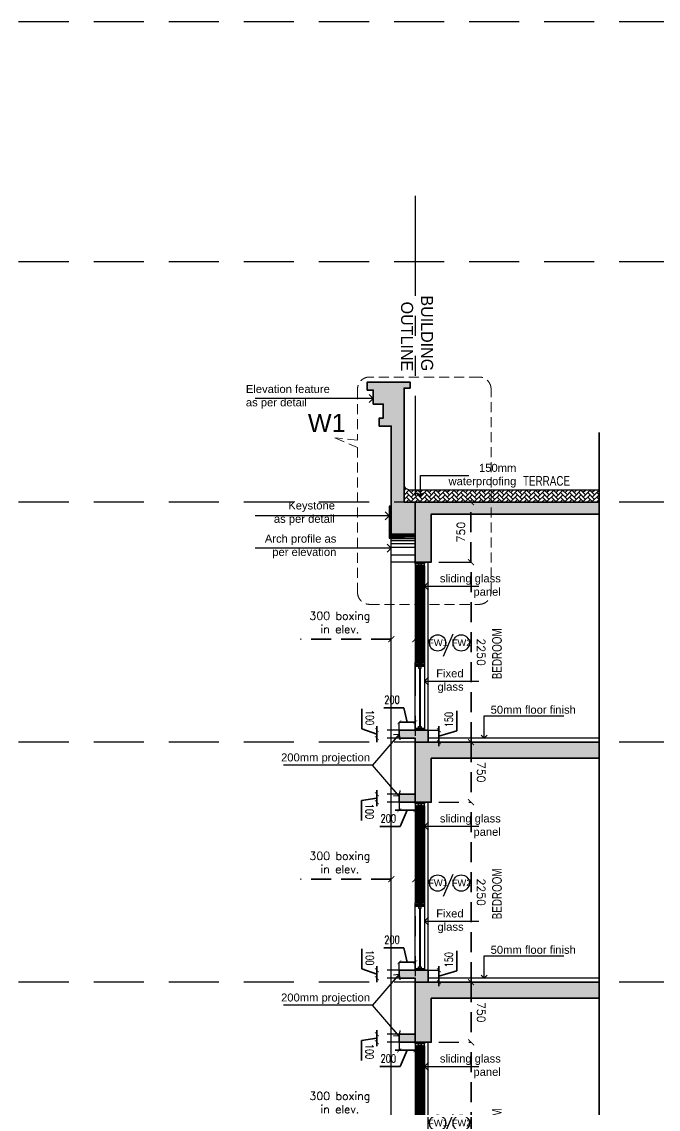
# Model space of a CAD drawing. Header units: millimetres. Extents: x 1066295 to 1300022, y -5734212 to -5454663.
# Drawn here: x 1165954 to 1173901, y -5468779 to -5455191 of the extents above; entities that cross this region are included whole.
import ezdxf
from ezdxf.enums import TextEntityAlignment as Align

# ---------------------------------------------------------------- set-up
doc = ezdxf.new("R2010")
doc.units = ezdxf.units.MM
doc.header["$LTSCALE"] = 1000
doc.header["$MEASUREMENT"] = 0
for name, pattern in [('AUDIT_D_120904163729-0', [0]), ('T9_PROFILE SECTIONS$0$AUDIT_D_120904163729-0', [0]), ('T9_PROFILE SECTIONS$0$HIDDEN', [0.375, 0.25, -0.125]), ('T9_PROFILE SECTIONS$0$HIDDEN2', [0.1875, 0.125, -0.0625]), ('T9_PROFILE SECTIONS$0$PHANTOM2', [1.25, 0.625, -0.125, 0.125, -0.125, 0.125, -0.125]), ('T9_PROFILE SECTIONS$0$T10(T7 IS SIMILAR BUT MIRROR) - DIMENSION & TEXTING$0$HIDDEN', [0.375, 0.25, -0.125]), ('T9_PROFILE SECTIONS$0$T8_PROFILE SECTIONS$0$HIDDEN', [0.375, 0.25, -0.125])]:
    doc.linetypes.add(name, pattern=pattern)
doc.layers.get('0').update_dxf_attribs({"linetype": 'AUDIT_D_120904163729-0'})
for name, color, linetype in [('T9_PROFILE SECTIONS$0$A-BUILDING LINE TURNS HERE', 252, 'T9_PROFILE SECTIONS$0$PHANTOM2'), ('T9_PROFILE SECTIONS$0$a-ele', 8, 'Continuous'), ('T9_PROFILE SECTIONS$0$A-SUNK SLAB', 251, 'T9_PROFILE SECTIONS$0$AUDIT_D_120904163729-0'), ('T9_PROFILE SECTIONS$0$a-window', 5, 'Continuous'), ('T9_PROFILE SECTIONS$0$ELEV 5', 8, 'Continuous'), ('T9_PROFILE SECTIONS$0$F.F.L', 36, 'Continuous'), ('T9_PROFILE SECTIONS$0$HATCH 150', 8, 'Continuous'), ('T9_PROFILE SECTIONS$0$Leader', 2, 'T9_PROFILE SECTIONS$0$AUDIT_D_120904163729-0'), ('T9_PROFILE SECTIONS$0$LEVEL', 7, 'Continuous'), ('T9_PROFILE SECTIONS$0$T10(T7 IS SIMILAR BUT MIRROR) - DIMENSION & TEXTING$0$A-DIMENSIONS', 2, 'T9_PROFILE SECTIONS$0$T10(T7 IS SIMILAR BUT MIRROR) - DIMENSION & TEXTING$0$HIDDEN'), ('T9_PROFILE SECTIONS$0$TEXT ROOM', 7, 'Continuous'), ('T9_PROFILE SECTIONS$0$TYPICAL UNITS$0$a-door-no', 104, 'Continuous')]:
    doc.layers.add(name, color=color, linetype=linetype)
for name, color, linetype, lineweight in [('T9_PROFILE SECTIONS$0$A-DIMENSION', 2, 'Continuous', 35), ('T9_PROFILE SECTIONS$0$A-SLAB', 3, 'Continuous', 35), ('T9_PROFILE SECTIONS$0$a-Text', 4, 'Continuous', 0), ('T9_PROFILE SECTIONS$0$ele', 1, 'Continuous', 30), ('T9_PROFILE SECTIONS$0$R0-18-10-2014-T1-1st Podium Floor Plan$0$Text', 7, 'Continuous', 0), ('T9_PROFILE SECTIONS$0$T8_PROFILE SECTIONS$0$A-DIMENSION', 2, 'Continuous', 35)]:
    doc.layers.add(name, color=color, linetype=linetype, lineweight=lineweight)
doc.styles.add('T9_PROFILE SECTIONS$0$ARIAL ARROW', font='arial.ttf')
doc.styles.add('T9_PROFILE SECTIONS$0$CLUSTER A- TOILET DETAIL$0$texts', font='simplex.shx', dxfattribs={"width": 0.75})
doc.styles.add('T9_PROFILE SECTIONS$0$Romans 1', font='romans.shx', dxfattribs={"height": 100})
doc.styles.add('T9_PROFILE SECTIONS$0$RSP_TXT 500', font='swisscl.ttf', dxfattribs={"height": 250})
doc.styles.add('T9_PROFILE SECTIONS$0$STANDARD', font='GOTHIC.TTF')
doc.styles.add('T9_PROFILE SECTIONS$0$T8_PROFILE SECTIONS$0$Romans 1', font='romans.shx', dxfattribs={"height": 100})
doc.styles.add('T9_PROFILE SECTIONS$0$TYPICAL UNITS$0$LODHA STANDERD', font='sanss___.ttf')
doc.dimstyles.new('T9_PROFILE SECTIONS$0$ALPINE S', dxfattribs={"dimscale": 0, "dimtxt": 100, "dimasz": 75, "dimexe": 0, "dimexo": 0, "dimgap": 75, "dimtad": 1, "dimdec": 0, "dimzin": 0, "dimdsep": 46, "dimtxsty": 'T9_PROFILE SECTIONS$0$Romans 1', "dimblk": 'T9_PROFILE SECTIONS$0$_ArchTick', "dimcen": 0.09, "dimclrd": 256, "dimclre": 256, "dimclrt": 7, "dimadec": 0, "dimazin": 0, "dimtfac": 1, "dimtdec": 0, "dimtofl": 0, "dimtmove": 1, "dimatfit": 0, "dimldrblk": 'T9_PROFILE SECTIONS$0$_Open90', "dimfxl": 1, "dimtolj": 1, "dimtzin": 0, "dimarcsym": 0})
doc.dimstyles.new('T9_PROFILE SECTIONS$0$T8_PROFILE SECTIONS$0$ALPINE S', dxfattribs={"dimscale": 0, "dimtxt": 100, "dimasz": 75, "dimexe": 0, "dimexo": 0, "dimgap": 75, "dimtad": 1, "dimdec": 0, "dimzin": 0, "dimdsep": 46, "dimtxsty": 'T9_PROFILE SECTIONS$0$T8_PROFILE SECTIONS$0$Romans 1', "dimblk": 'T9_PROFILE SECTIONS$0$T8_PROFILE SECTIONS$0$_ArchTick', "dimcen": 0.09, "dimclrd": 256, "dimclre": 256, "dimclrt": 7, "dimadec": 0, "dimazin": 0, "dimtfac": 1, "dimtdec": 0, "dimtofl": 0, "dimtmove": 1, "dimatfit": 0, "dimldrblk": 'T9_PROFILE SECTIONS$0$T8_PROFILE SECTIONS$0$_Open90', "dimfxl": 1, "dimtolj": 1, "dimtzin": 0, "dimarcsym": 0})

# ---------------------------------------------------------------- blocks, each defined once
blk = doc.blocks.new('T9_PROFILE SECTIONS$0$_ArchTick')
at = {"color": 0, "linetype": 'ByBlock', "const_width": 0.15}
blk.add_lwpolyline([(-0.5, -0.5), (0.5, 0.5)], dxfattribs=at)
blk = doc.blocks.new('*D842')
at = {"layer": 'T9_PROFILE SECTIONS$0$A-DIMENSION', "linetype": 'T9_PROFILE SECTIONS$0$HIDDEN', "lineweight": -2, "transparency": 16777216}
for p, q in [((1173108, -5458795), (1173308, -5458795)), ((1173108, -5459545), (1173308, -5459545))]:
    blk.add_line(p, q, dxfattribs=at)
at = {"layer": 'T9_PROFILE SECTIONS$0$A-DIMENSION', "linetype": 'T9_PROFILE SECTIONS$0$HIDDEN', "transparency": 16777216}
blk.add_line((1173308, -5459545), (1173308, -5458795), dxfattribs=at)
at = {"layer": 'T9_PROFILE SECTIONS$0$A-DIMENSION', "linetype": 'ByBlock', "transparency": 16777216, "xscale": 75, "yscale": 75, "zscale": 75}
for p, rotation in [((1173308, -5458795), 90), ((1173308, -5459545), 270)]:
    blk.add_blockref('T9_PROFILE SECTIONS$0$_ArchTick', p, dxfattribs=dict(at, rotation=rotation))
at = {"layer": 'T9_PROFILE SECTIONS$0$A-DIMENSION', "color": 7, "linetype": 'ByBlock', "transparency": 16777216, "insert": (1173183, -5459170), "char_height": 100, "attachment_point": 5, "rotation": 90, "style": 'T9_PROFILE SECTIONS$0$Romans 1'}
blk.add_mtext('\\A1;750', dxfattribs=at)
blk = doc.blocks.new('T9_PROFILE SECTIONS$0$_Open90')
at = {"color": 0, "linetype": 'ByBlock', "lineweight": -2}
for p, q in [((0, 0), (-1, 0)), ((-0.5, 0.5), (0, 0)), ((0, 0), (-0.5, -0.5))]:
    blk.add_line(p, q, dxfattribs=at)
blk = doc.blocks.new('*D238')
at = {"layer": 'T9_PROFILE SECTIONS$0$A-DIMENSION', "linetype": 'T9_PROFILE SECTIONS$0$HIDDEN', "lineweight": -2, "transparency": 16777216}
for p, q in [((1319622, -5693763), (1319622, -5694165)), ((1320372, -5693763), (1320372, -5694165))]:
    blk.add_line(p, q, dxfattribs=at)
at = {"layer": 'T9_PROFILE SECTIONS$0$A-DIMENSION', "linetype": 'T9_PROFILE SECTIONS$0$HIDDEN', "transparency": 16777216}
blk.add_line((1320372, -5694165), (1319622, -5694165), dxfattribs=at)
at = {"layer": 'T9_PROFILE SECTIONS$0$A-DIMENSION', "linetype": 'ByBlock', "transparency": 16777216, "xscale": 75, "yscale": 75, "zscale": 75, "rotation": 180}
blk.add_blockref('T9_PROFILE SECTIONS$0$_ArchTick', (1319622, -5694165), dxfattribs=at)
at = {"layer": 'T9_PROFILE SECTIONS$0$A-DIMENSION', "linetype": 'ByBlock', "transparency": 16777216, "xscale": 75, "yscale": 75, "zscale": 75}
blk.add_blockref('T9_PROFILE SECTIONS$0$_ArchTick', (1320372, -5694165), dxfattribs=at)
at = {"layer": 'T9_PROFILE SECTIONS$0$A-DIMENSION', "color": 7, "linetype": 'ByBlock', "transparency": 16777216, "insert": (1319997, -5694290), "char_height": 100, "attachment_point": 5, "rotation": 180, "style": 'T9_PROFILE SECTIONS$0$Romans 1'}
blk.add_mtext('\\A1;750', dxfattribs=at)
blk = doc.blocks.new('*D239')
at = {"layer": 'T9_PROFILE SECTIONS$0$A-DIMENSION', "linetype": 'T9_PROFILE SECTIONS$0$HIDDEN', "lineweight": -2, "transparency": 16777216}
for p, q in [((1320372, -5693763), (1320372, -5694165)), ((1322622, -5693763), (1322622, -5694165))]:
    blk.add_line(p, q, dxfattribs=at)
at = {"layer": 'T9_PROFILE SECTIONS$0$A-DIMENSION', "linetype": 'T9_PROFILE SECTIONS$0$HIDDEN', "transparency": 16777216}
blk.add_line((1320372, -5694165), (1322622, -5694165), dxfattribs=at)
at = {"layer": 'T9_PROFILE SECTIONS$0$A-DIMENSION', "linetype": 'ByBlock', "transparency": 16777216, "xscale": 75, "yscale": 75, "zscale": 75, "rotation": 180}
blk.add_blockref('T9_PROFILE SECTIONS$0$_ArchTick', (1320372, -5694165), dxfattribs=at)
at = {"layer": 'T9_PROFILE SECTIONS$0$A-DIMENSION', "linetype": 'ByBlock', "transparency": 16777216, "xscale": 75, "yscale": 75, "zscale": 75}
blk.add_blockref('T9_PROFILE SECTIONS$0$_ArchTick', (1322622, -5694165), dxfattribs=at)
at = {"layer": 'T9_PROFILE SECTIONS$0$A-DIMENSION', "color": 7, "linetype": 'ByBlock', "transparency": 16777216, "insert": (1321497, -5694290), "char_height": 100, "attachment_point": 5, "rotation": 180, "style": 'T9_PROFILE SECTIONS$0$Romans 1'}
blk.add_mtext('\\A1;2250', dxfattribs=at)
blk = doc.blocks.new('T9_PROFILE SECTIONS$0$window with railing-flat-2')
at = {"layer": 'T9_PROFILE SECTIONS$0$a-ele'}
blk.add_lwpolyline([(-11235, -340864), (-11235, -338764)], dxfattribs=at)
at = {"layer": 'T9_PROFILE SECTIONS$0$a-window', "color": 250}
for p, q in [((-11395, -338809), (-11395, -340019)), ((-11382, -338809), (-11382, -340019)), ((-11372, -338809), (-11372, -340019))]:
    blk.add_line(p, q, dxfattribs=at)
at = {"layer": 'T9_PROFILE SECTIONS$0$a-window', "color": 1}
for p, q in [((-11357, -338809), (-11357, -340019)), ((-11320, -338809), (-11320, -340019)), ((-11320, -338809), (-11320, -340019)), ((-11282, -338809), (-11282, -340019))]:
    blk.add_line(p, q, dxfattribs=at)
at = {"layer": 'T9_PROFILE SECTIONS$0$a-window', "color": 5}
for p, q in [((-11344, -338809), (-11344, -340019)), ((-11334, -338809), (-11334, -340019)), ((-11307, -338809), (-11307, -340019)), ((-11297, -338809), (-11297, -340019)), ((-11344, -340083), (-11344, -340819)), ((-11334, -340083), (-11334, -340819))]:
    blk.add_line(p, q, dxfattribs=at)
at = {"layer": 'T9_PROFILE SECTIONS$0$a-window', "color": 4}
for points in [[(-11395, -338784), (-11395, -338764), (-11282, -338764), (-11282, -338784)], [(-11372, -338809), (-11357, -338809), (-11357, -338784), (-11395, -338784), (-11395, -338809), (-11382, -338809), (-11382, -338803), (-11372, -338803)], [(-11334, -338809), (-11320, -338809), (-11320, -338784), (-11357, -338784), (-11357, -338809), (-11344, -338809), (-11344, -338803), (-11334, -338803)], [(-11297, -338809), (-11282, -338809), (-11282, -338784), (-11320, -338784), (-11320, -338809), (-11307, -338809), (-11307, -338803), (-11297, -338803)], [(-11372, -340019), (-11357, -340019), (-11357, -340044), (-11395, -340044), (-11395, -340019), (-11382, -340019), (-11382, -340025), (-11372, -340025)], [(-11395, -340064), (-11395, -340044), (-11282, -340044), (-11282, -340064)], [(-11334, -340019), (-11320, -340019), (-11320, -340044), (-11357, -340044), (-11357, -340019), (-11344, -340019), (-11344, -340025), (-11334, -340025)], [(-11334, -340089), (-11320, -340089), (-11320, -340064), (-11357, -340064), (-11357, -340089), (-11344, -340089), (-11344, -340083), (-11334, -340083)], [(-11297, -340019), (-11282, -340019), (-11282, -340044), (-11320, -340044), (-11320, -340019), (-11307, -340019), (-11307, -340025), (-11297, -340025)], [(-11395, -340864), (-11395, -340844), (-11282, -340844), (-11282, -340864)], [(-11334, -340819), (-11320, -340819), (-11320, -340844), (-11357, -340844), (-11357, -340819), (-11344, -340819), (-11344, -340825), (-11334, -340825)]]:
    blk.add_lwpolyline(points, close=True, dxfattribs=at)
at = {"layer": 'T9_PROFILE SECTIONS$0$a-window', "color": 250}
blk.add_lwpolyline([(-11395, -340064), (-11282, -340064), (-11282, -340844), (-11395, -340844)], close=True, dxfattribs=at)
blk = doc.blocks.new('T9_PROFILE SECTIONS$0$T8_PROFILE SECTIONS$0$_ArchTick')
at = {"color": 0, "linetype": 'ByBlock', "const_width": 0.15}
blk.add_lwpolyline([(-0.5, -0.5), (0.5, 0.5)], dxfattribs=at)
blk = doc.blocks.new('*D240')
at = {"layer": 'T9_PROFILE SECTIONS$0$T8_PROFILE SECTIONS$0$A-DIMENSION', "linetype": 'T9_PROFILE SECTIONS$0$T8_PROFILE SECTIONS$0$HIDDEN', "transparency": 16777216}
for p, q in [((1320803, -5693324), (1320803, -5693031)), ((1320622, -5693269), (1320622, -5693469)), ((1320622, -5693369), (1320803, -5693324))]:
    blk.add_line(p, q, dxfattribs=at)
at = {"layer": 'T9_PROFILE SECTIONS$0$T8_PROFILE SECTIONS$0$A-DIMENSION', "linetype": 'T9_PROFILE SECTIONS$0$T8_PROFILE SECTIONS$0$HIDDEN', "lineweight": -2, "transparency": 16777216}
for p, q in [((1320522, -5693269), (1320622, -5693269)), ((1320522, -5693469), (1320622, -5693469))]:
    blk.add_line(p, q, dxfattribs=at)
at = {"layer": 'T9_PROFILE SECTIONS$0$T8_PROFILE SECTIONS$0$A-DIMENSION', "linetype": 'ByBlock', "transparency": 16777216, "xscale": 50, "yscale": 50, "zscale": 50}
for p, rotation in [((1320622, -5693269), 89.99999999999994), ((1320622, -5693469), 269.9999999999999)]:
    blk.add_blockref('T9_PROFILE SECTIONS$0$T8_PROFILE SECTIONS$0$_ArchTick', p, dxfattribs=dict(at, rotation=rotation))
at = {"layer": 'T9_PROFILE SECTIONS$0$T8_PROFILE SECTIONS$0$A-DIMENSION', "color": 7, "linetype": 'ByBlock', "transparency": 16777216, "insert": (1320903, -5693178), "char_height": 100, "attachment_point": 5, "rotation": 270, "style": 'T9_PROFILE SECTIONS$0$CLUSTER A- TOILET DETAIL$0$texts'}
blk.add_mtext('\\A1;200', dxfattribs=at)
blk = doc.blocks.new('T9_PROFILE SECTIONS$0$T8_PROFILE SECTIONS$0$_Open90')
at = {"color": 0, "linetype": 'ByBlock', "lineweight": -2}
for p, q in [((0, 0), (-1, 0)), ((-0.5, 0.5), (0, 0)), ((0, 0), (-0.5, -0.5))]:
    blk.add_line(p, q, dxfattribs=at)
blk = doc.blocks.new('*D241')
at = {"layer": 'T9_PROFILE SECTIONS$0$T8_PROFILE SECTIONS$0$A-DIMENSION', "linetype": 'T9_PROFILE SECTIONS$0$T8_PROFILE SECTIONS$0$HIDDEN', "transparency": 16777216}
for p, q in [((1320472, -5692990), (1320540, -5692800)), ((1320540, -5692800), (1320818, -5692800)), ((1320422, -5692990), (1320372, -5692990)), ((1320522, -5692990), (1320422, -5692990)), ((1320522, -5692990), (1320572, -5692990))]:
    blk.add_line(p, q, dxfattribs=at)
at = {"layer": 'T9_PROFILE SECTIONS$0$T8_PROFILE SECTIONS$0$A-DIMENSION', "linetype": 'T9_PROFILE SECTIONS$0$T8_PROFILE SECTIONS$0$HIDDEN', "lineweight": -2, "transparency": 16777216}
for p, q in [((1320422, -5693369), (1320422, -5692990)), ((1320522, -5693369), (1320522, -5692990))]:
    blk.add_line(p, q, dxfattribs=at)
at = {"layer": 'T9_PROFILE SECTIONS$0$T8_PROFILE SECTIONS$0$A-DIMENSION', "linetype": 'ByBlock', "transparency": 16777216, "xscale": 50, "yscale": 50, "zscale": 50}
blk.add_blockref('T9_PROFILE SECTIONS$0$T8_PROFILE SECTIONS$0$_ArchTick', (1320422, -5692990), dxfattribs=at)
at = {"layer": 'T9_PROFILE SECTIONS$0$T8_PROFILE SECTIONS$0$A-DIMENSION', "linetype": 'ByBlock', "transparency": 16777216, "xscale": 50, "yscale": 50, "zscale": 50, "rotation": 180}
blk.add_blockref('T9_PROFILE SECTIONS$0$T8_PROFILE SECTIONS$0$_ArchTick', (1320522, -5692990), dxfattribs=at)
at = {"layer": 'T9_PROFILE SECTIONS$0$T8_PROFILE SECTIONS$0$A-DIMENSION', "color": 7, "linetype": 'ByBlock', "transparency": 16777216, "insert": (1320679, -5692900), "char_height": 100, "attachment_point": 5, "rotation": 180, "style": 'T9_PROFILE SECTIONS$0$CLUSTER A- TOILET DETAIL$0$texts'}
blk.add_mtext('\\A1;100', dxfattribs=at)
blk = doc.blocks.new('*D242')
at = {"layer": 'T9_PROFILE SECTIONS$0$T8_PROFILE SECTIONS$0$A-DIMENSION', "linetype": 'T9_PROFILE SECTIONS$0$T8_PROFILE SECTIONS$0$HIDDEN', "transparency": 16777216}
for p, q in [((1319319, -5693278), (1319319, -5692985)), ((1319522, -5693369), (1319319, -5693278)), ((1319522, -5693269), (1319522, -5693219)), ((1319522, -5693269), (1319522, -5693469)), ((1319522, -5693469), (1319522, -5693519))]:
    blk.add_line(p, q, dxfattribs=at)
at = {"layer": 'T9_PROFILE SECTIONS$0$T8_PROFILE SECTIONS$0$A-DIMENSION', "linetype": 'T9_PROFILE SECTIONS$0$T8_PROFILE SECTIONS$0$HIDDEN', "lineweight": -2, "transparency": 16777216}
for p, q in [((1319622, -5693269), (1319522, -5693269)), ((1319622, -5693469), (1319522, -5693469))]:
    blk.add_line(p, q, dxfattribs=at)
at = {"layer": 'T9_PROFILE SECTIONS$0$T8_PROFILE SECTIONS$0$A-DIMENSION', "linetype": 'ByBlock', "transparency": 16777216, "xscale": 50, "yscale": 50, "zscale": 50}
for p, rotation in [((1319522, -5693269), 269.9999999999999), ((1319522, -5693469), 89.99999999999994)]:
    blk.add_blockref('T9_PROFILE SECTIONS$0$T8_PROFILE SECTIONS$0$_ArchTick', p, dxfattribs=dict(at, rotation=rotation))
at = {"layer": 'T9_PROFILE SECTIONS$0$T8_PROFILE SECTIONS$0$A-DIMENSION', "color": 7, "linetype": 'ByBlock', "transparency": 16777216, "insert": (1319419, -5693132), "char_height": 100, "attachment_point": 5, "rotation": 270, "style": 'T9_PROFILE SECTIONS$0$CLUSTER A- TOILET DETAIL$0$texts'}
blk.add_mtext('\\A1;200', dxfattribs=at)
blk = doc.blocks.new('*D243')
at = {"layer": 'T9_PROFILE SECTIONS$0$T8_PROFILE SECTIONS$0$A-DIMENSION', "linetype": 'T9_PROFILE SECTIONS$0$T8_PROFILE SECTIONS$0$HIDDEN', "transparency": 16777216}
for p, q in [((1319645, -5692799), (1319366, -5692799)), ((1319672, -5692990), (1319645, -5692799)), ((1319622, -5692990), (1319572, -5692990)), ((1319622, -5692990), (1319722, -5692990)), ((1319722, -5692990), (1319772, -5692990))]:
    blk.add_line(p, q, dxfattribs=at)
at = {"layer": 'T9_PROFILE SECTIONS$0$T8_PROFILE SECTIONS$0$A-DIMENSION', "linetype": 'T9_PROFILE SECTIONS$0$T8_PROFILE SECTIONS$0$HIDDEN', "lineweight": -2, "transparency": 16777216}
for p, q in [((1319622, -5693369), (1319622, -5692990)), ((1319722, -5693369), (1319722, -5692990))]:
    blk.add_line(p, q, dxfattribs=at)
at = {"layer": 'T9_PROFILE SECTIONS$0$T8_PROFILE SECTIONS$0$A-DIMENSION', "linetype": 'ByBlock', "transparency": 16777216, "xscale": 50, "yscale": 50, "zscale": 50}
for p, rotation in [((1319622, -5692990), 359.9999999999999), ((1319722, -5692990), 179.9999999999999)]:
    blk.add_blockref('T9_PROFILE SECTIONS$0$T8_PROFILE SECTIONS$0$_ArchTick', p, dxfattribs=dict(at, rotation=rotation))
at = {"layer": 'T9_PROFILE SECTIONS$0$T8_PROFILE SECTIONS$0$A-DIMENSION', "color": 7, "linetype": 'ByBlock', "transparency": 16777216, "insert": (1319506, -5692899), "char_height": 100, "attachment_point": 5, "rotation": 180, "style": 'T9_PROFILE SECTIONS$0$CLUSTER A- TOILET DETAIL$0$texts'}
blk.add_mtext('\\A1;100', dxfattribs=at)
blk = doc.blocks.new('*D244')
at = {"layer": 'T9_PROFILE SECTIONS$0$T8_PROFILE SECTIONS$0$A-DIMENSION', "linetype": 'T9_PROFILE SECTIONS$0$T8_PROFILE SECTIONS$0$HIDDEN', "lineweight": -2, "transparency": 16777216}
for p, q in [((1320372, -5693629), (1320372, -5693763)), ((1320522, -5693629), (1320522, -5693763))]:
    blk.add_line(p, q, dxfattribs=at)
at = {"layer": 'T9_PROFILE SECTIONS$0$T8_PROFILE SECTIONS$0$A-DIMENSION', "linetype": 'T9_PROFILE SECTIONS$0$T8_PROFILE SECTIONS$0$HIDDEN', "transparency": 16777216}
for p, q in [((1320372, -5693763), (1320322, -5693763)), ((1320522, -5693763), (1320372, -5693763)), ((1320447, -5693763), (1320514, -5693988)), ((1320522, -5693763), (1320572, -5693763)), ((1320514, -5693988), (1320793, -5693988))]:
    blk.add_line(p, q, dxfattribs=at)
at = {"layer": 'T9_PROFILE SECTIONS$0$T8_PROFILE SECTIONS$0$A-DIMENSION', "linetype": 'ByBlock', "transparency": 16777216, "xscale": 50, "yscale": 50, "zscale": 50}
blk.add_blockref('T9_PROFILE SECTIONS$0$T8_PROFILE SECTIONS$0$_ArchTick', (1320372, -5693763), dxfattribs=at)
at = {"layer": 'T9_PROFILE SECTIONS$0$T8_PROFILE SECTIONS$0$A-DIMENSION', "linetype": 'ByBlock', "transparency": 16777216, "xscale": 50, "yscale": 50, "zscale": 50, "rotation": 180.0000000000001}
blk.add_blockref('T9_PROFILE SECTIONS$0$T8_PROFILE SECTIONS$0$_ArchTick', (1320522, -5693763), dxfattribs=at)
at = {"layer": 'T9_PROFILE SECTIONS$0$T8_PROFILE SECTIONS$0$A-DIMENSION', "color": 7, "linetype": 'ByBlock', "transparency": 16777216, "insert": (1320654, -5693888), "char_height": 100, "attachment_point": 5, "style": 'T9_PROFILE SECTIONS$0$CLUSTER A- TOILET DETAIL$0$texts'}
blk.add_mtext('\\A1;150', dxfattribs=at)
blk = doc.blocks.new('*D245')
at = {"layer": 'T9_PROFILE SECTIONS$0$A-DIMENSION', "linetype": 'T9_PROFILE SECTIONS$0$HIDDEN', "transparency": 16777216}
for p, q in [((1321660, -5693169), (1321660, -5692036)), ((1321660, -5693469), (1321660, -5693544))]:
    blk.add_line(p, q, dxfattribs=at)
at = {"layer": 'T9_PROFILE SECTIONS$0$A-DIMENSION', "linetype": 'T9_PROFILE SECTIONS$0$HIDDEN', "lineweight": -2, "transparency": 16777216}
for p, q in [((1321654, -5693169), (1321660, -5693169)), ((1321654, -5693469), (1321660, -5693469))]:
    blk.add_line(p, q, dxfattribs=at)
at = {"layer": 'T9_PROFILE SECTIONS$0$A-DIMENSION', "linetype": 'ByBlock', "transparency": 16777216, "xscale": 75, "yscale": 75, "zscale": 75}
for p, rotation in [((1321660, -5693169), 270.0000000000001), ((1321660, -5693469), 90.00000000000006)]:
    blk.add_blockref('T9_PROFILE SECTIONS$0$_ArchTick', p, dxfattribs=dict(at, rotation=rotation))
at = {"layer": 'T9_PROFILE SECTIONS$0$A-DIMENSION', "color": 7, "linetype": 'ByBlock', "transparency": 16777216, "insert": (1321868, -5692527), "char_height": 100, "attachment_point": 5, "rotation": 270, "style": 'T9_PROFILE SECTIONS$0$Romans 1'}
blk.add_mtext('\\A1;300 boxing\\Pin elev.', dxfattribs=at)
blk = doc.blocks.new('T9_PROFILE SECTIONS$0$TYPICAL UNITS$0$B-flat-33')
at = {"layer": 'T9_PROFILE SECTIONS$0$TYPICAL UNITS$0$a-door-no'}
blk.add_ellipse((14108, 1402), major_axis=(0, -181), ratio=0.999989, dxfattribs=at)
at = {"layer": 'T9_PROFILE SECTIONS$0$TYPICAL UNITS$0$a-door-no', "style": 'T9_PROFILE SECTIONS$0$TYPICAL UNITS$0$LODHA STANDERD', "oblique": 0, "width": 0.999989}
blk.add_attdef('OP1', text='', height=150, rotation=0.7592, dxfattribs=at).set_placement((14117, 1332), align=Align.CENTER)
blk = doc.blocks.new("T9_PROFILE SECTIONS$0$'OI")
at = {"layer": 'T9_PROFILE SECTIONS$0$HATCH 150'}
h = blk.add_hatch(dxfattribs=at)
h.set_pattern_fill('AR-SAND', color=8, scale=10, angle=-90)
h.set_pattern_definition([(37.5, (-4e-09, -2435.62), (-0.62993358, 19.26823769), [0, -15.2, 0, -17, 0, -16.25]), (7.5, (-4e-09, -2435.62), (17.69776705, 28.22146065), [0, -8.2, 0, -13.7, 0, -5.25]), (327.5, (-12.3, -2435.62), (31.141418618, 0.056590535), [0, -5, 0, -18, 0, -23.5]), (317.5, (-12.3, -2435.62), (30.06126605, 8.77675565), [0, -2.5, 0, -11.8, 0, -13.5])])
h.paths.add_polyline_path([(1320521.8, -5693269), (1320521.8, -5693629.1), (1320371.8, -5693629.1), (1320371.8, -5693469), (1320421.8, -5693469), (1320421.8, -5693269)])
h.paths.add_polyline_path([(1319721.8, -5693469), (1319721.8, -5693269), (1319621.8, -5693269), (1319621.8, -5693469)])
h = blk.add_hatch(color=8, dxfattribs=at)
h.dxf.hatch_style = 1
h.paths.add_polyline_path([(1320371.8, -5695763.9), (1320371.8, -5693469), (1319621.8, -5693469), (1319621.8, -5693669), (1320171.8, -5693669), (1320171.8, -5695763.9)])
at = {"linetype": 'ByBlock'}
blk.add_line((1321448.7, -5693821.9, 0), (1321724.1, -5693942.1, 0), dxfattribs=at)
at = {"layer": 'T9_PROFILE SECTIONS$0$A-SLAB', "linetype": 'ByBlock'}
for points in [[(1319721.8, -5693469), (1319721.8, -5693269), (1319621.8, -5693269), (1319621.8, -5693469)], [(1320521.8, -5693269), (1320521.8, -5693629.1), (1320371.8, -5693629.1), (1320371.8, -5693469), (1320421.8, -5693469), (1320421.8, -5693269)], [(1320371.8, -5695763.9), (1320371.8, -5693469), (1319621.8, -5693469), (1319621.8, -5693669), (1320171.8, -5693669), (1320171.8, -5695763.9)]]:
    blk.add_lwpolyline(points, close=True, dxfattribs=at)
at = {"layer": 'T9_PROFILE SECTIONS$0$ELEV 5', "ltscale": 0.7}
blk.add_line((1319621.8, -5693169), (1322621.8, -5693169), dxfattribs=at)
at = {"layer": 'T9_PROFILE SECTIONS$0$F.F.L', "linetype": 'Continuous', "ltscale": 0.1}
blk.add_lwpolyline([(1320421.8, -5695763.9), (1320421.8, -5693629)], dxfattribs=at)
at = {"layer": 'T9_PROFILE SECTIONS$0$A-SLAB', "extrusion": (0, 0, -1), "xscale": -1, "zscale": -1, "rotation": 90}
blk.add_blockref('T9_PROFILE SECTIONS$0$window with railing-flat-2', (-1661385.5, -5704864), dxfattribs=at)
at = {"layer": 'T9_PROFILE SECTIONS$0$TEXT ROOM', "ltscale": 0.1, "xscale": 0.5624999999999993, "yscale": 0.5624999999999993, "zscale": 0.5624999999999993, "rotation": 270}
for p, values in [((1320823.4, -5685812.3), {'OP1': 'FW1'}), ((1320823, -5686106.4), {'OP1': 'FW2'})]:
    blk.add_blockref('T9_PROFILE SECTIONS$0$TYPICAL UNITS$0$B-flat-33', p, dxfattribs=at).add_auto_attribs(values)
at = {"layer": 'T9_PROFILE SECTIONS$0$a-Text', "insert": (1321794.4, -5694550.1, 0), "char_height": 120, "attachment_point": 9, "style": 'T9_PROFILE SECTIONS$0$RSP_TXT 500'}
blk.add_mtext_dynamic_manual_height_columns('BEDROOM', width=1106.248, gutter_width=500, heights=[0], dxfattribs=at)
at = {"layer": 'T9_PROFILE SECTIONS$0$R0-18-10-2014-T1-1st Podium Floor Plan$0$Text', "char_height": 100, "rotation": 270, "style": 'T9_PROFILE SECTIONS$0$ARIAL ARROW'}
for s, insert, width, attachment_point in [('200mm projection\\P  ', (1319934.9, -5691793.1), 1133.401, 7), ('Fixed glass', (1320985.5, -5694072, 0), 422.753, 9), ('sliding glass panel', (1322172.1, -5694536.6, 0), 803.001, 9), ('50mm floor finish   ', (1320726.3, -5695473.3, 0), 1133.401, 9)]:
    blk.add_mtext(s, dxfattribs=dict(at, insert=insert, width=width, attachment_point=attachment_point))
at = {"layer": 'T9_PROFILE SECTIONS$0$A-DIMENSION', "linetype": 'ByBlock'}
dim = blk.add_linear_dim(base=(1321659.9, -5693169), p1=(1321654.1, -5693469.1), p2=(1321654.1, -5693169), angle=270, text='<> boxing\\Pin elev.', dimstyle='T9_PROFILE SECTIONS$0$ALPINE S', override={"dimscale": 1, "dimtmove": 0, "dimfxl": 5, "dimlwd": 65535, "dimarcsym": 1}, dxfattribs=at)
dim.commit()
dim.dimension.update_dxf_attribs({"geometry": '*D245', "text_midpoint": (1321659.9, -5692527.4), "dimtype": 128})
for base, p1, p2, picture, middle in [((1319621.8, -5694164.6), (1320371.8, -5693762.8, 0), (1319621.8, -5693762.8, 0), '*D238', (1319996.8, -5694289.6)), ((1322621.8, -5694164.6), (1320371.8, -5693762.8), (1322621.8, -5693762.8, 0), '*D239', (1321496.8, -5694289.6))]:
    dim = blk.add_linear_dim(base=base, p1=p1, p2=p2, dimstyle='T9_PROFILE SECTIONS$0$ALPINE S', override={"dimscale": 1, "dimfxl": 5, "dimlwd": 65535, "dimarcsym": 1}, dxfattribs=at)
    dim.commit()
    dim.dimension.update_dxf_attribs({"geometry": picture, "text_midpoint": middle})
at = {"layer": 'T9_PROFILE SECTIONS$0$T8_PROFILE SECTIONS$0$A-DIMENSION', "linetype": 'ByBlock'}
for base, p1, p2, angle, picture, middle in [((1319721.8, -5692989.7), (1319621.8, -5693369), (1319721.8, -5693369, 0), 180, '*D243', (1319595.1, -5692798.7)), ((1319521.7, -5693469), (1319621.8, -5693269), (1319621.8, -5693469, 0), 90, '*D242', (1319318.9, -5693228.2)), ((1320621.9, -5693469), (1320521.8, -5693269), (1320521.8, -5693469, 0), 90, '*D240', (1320802.8, -5693274))]:
    dim = blk.add_linear_dim(base=base, p1=p1, p2=p2, angle=angle, dimstyle='T9_PROFILE SECTIONS$0$T8_PROFILE SECTIONS$0$ALPINE S', override={"dimscale": 1, "dimasz": 50, "dimgap": 50, "dimtxsty": 'T9_PROFILE SECTIONS$0$CLUSTER A- TOILET DETAIL$0$texts', "dimfxl": 5, "dimlwd": 65535, "dimarcsym": 1}, dxfattribs=at)
    dim.commit()
    dim.dimension.update_dxf_attribs({"geometry": picture, "text_midpoint": middle, "dimtype": 128})
dim = blk.add_linear_dim(base=(1320421.8, -5692989.7), p1=(1320521.8, -5693369), p2=(1320421.8, -5693369, 0), dimstyle='T9_PROFILE SECTIONS$0$T8_PROFILE SECTIONS$0$ALPINE S', override={"dimscale": 1, "dimasz": 50, "dimgap": 50, "dimtxsty": 'T9_PROFILE SECTIONS$0$CLUSTER A- TOILET DETAIL$0$texts', "dimfxl": 5, "dimlwd": 65535, "dimarcsym": 1}, dxfattribs=at)
dim.commit()
dim.dimension.update_dxf_attribs({"geometry": '*D241', "text_midpoint": (1320589.9, -5692799.6), "dimtype": 128})
dim = blk.add_linear_dim(base=(1320371.8, -5693763.1), p1=(1320521.8, -5693629.1), p2=(1320371.8, -5693629.1), dimstyle='T9_PROFILE SECTIONS$0$T8_PROFILE SECTIONS$0$ALPINE S', override={"dimscale": 1, "dimasz": 50, "dimgap": 50, "dimtxsty": 'T9_PROFILE SECTIONS$0$CLUSTER A- TOILET DETAIL$0$texts', "dimfxl": 5, "dimlwd": 65535, "dimarcsym": 1}, dxfattribs=at)
dim.commit()
dim.dimension.update_dxf_attribs({"geometry": '*D244', "text_midpoint": (1320564.3, -5693888.1)})
at = {"layer": 'T9_PROFILE SECTIONS$0$Leader'}
for points, override in [([(1319696.9, -5693269, 0), (1320084.3, -5692933, 0), (1320084.3, -5691824.7, 0)], {"dimscale": 1, "dimasz": 100, "dimtad": 0}), ([(1320471.8, -5693269, 0), (1320084.3, -5692933, 0), (1320084.3, -5691824.7, 0)], {"dimscale": 1, "dimasz": 100, "dimtad": 0}), ([(1321134.9, -5693584.9, 0), (1321134.9, -5694263.4, 0)], {"dimscale": 1, "dimasz": 100, "dimtad": 0, "dimclrd": 256}), ([(1322321.5, -5693584.9, 0), (1322321.5, -5694263.4, 0)], {"dimscale": 1, "dimasz": 100, "dimtad": 0, "dimclrd": 256}), ([(1320421.8, -5694329.6), (1320702.7, -5694329.6), (1320702.7, -5695324.8)], {"dimscale": 1, "dimtad": 0})]:
    blk.add_leader(points, dimstyle='T9_PROFILE SECTIONS$0$ALPINE S', override=override, dxfattribs=at)
blk = doc.blocks.new('T9_PROFILE SECTIONS')
at = {"layer": 'T9_PROFILE SECTIONS$0$A-SUNK SLAB', "linetype": 'ByBlock'}
h = blk.add_hatch(dxfattribs=at)
h.set_pattern_fill('AR-HBONE', color=256, scale=10, angle=450)
h.set_pattern_definition([(225, (-4513559.863, -7083091.897), (-4e-14, -56.5685425), [120, -40]), (315, (-4513588.147, -7083120.18), (-4e-14, -56.5685425), [120, -40])])
edge = h.paths.add_edge_path()
edge.add_line((1172472.8344, -5458795.0539), (1174907.7954, -5458795.0539))
edge.add_line((1174907.7954, -5458795.0539), (1174907.7954, -5458645.0539))
edge.add_line((1174907.7954, -5458645.0539), (1172547.7796, -5458645.0539))
edge.add_arc((1172547.8345, -5458570.054), 75, 180, 269.95802633, ccw=False)
edge.add_line((1172472.8345, -5458570.054), (1172472.8344, -5458795.0539))
at = {"layer": 'T9_PROFILE SECTIONS$0$HATCH 150'}
h = blk.add_hatch(dxfattribs=at)
h.set_pattern_fill('AR-SAND', color=8, scale=10, angle=450)
h.set_pattern_definition([(217.5, (-4501807.188, -7000091.896), (0.62993358, -19.26823769), [0, -15.2, 0, -17, 0, -16.25]), (187.5, (-4501807.188, -7000091.896), (-17.69776705, -28.22146065), [0, -8.2, 0, -13.7, 0, -5.25]), (147.5, (-4501794.888, -7000091.896), (-31.141418618, -0.056590535), [0, -5, 0, -18, 0, -23.5]), (137.5, (-4501794.888, -7000091.896), (-30.06126605, -8.77675565), [0, -2.5, 0, -11.8, 0, -13.5])])
h.paths.add_polyline_path([(1172612.8836, -5459193.8403), (1172612.8836, -5458795.054), (1172472.8344, -5458795.054), (1172472.8348, -5457370.0538), (1172547.8349, -5457370.0539), (1172547.8349, -5457295.0539), (1172012.8638, -5457295.0539), (1172012.8638, -5457395.0543), (1172087.8342, -5457395.0543), (1172087.8342, -5457570.0548), (1172212.8342, -5457570.0548), (1172212.8342, -5457745.0543), (1172162.8342, -5457745.0543), (1172162.7606, -5457845.0547), (1172312.8802, -5457845.0917), (1172312.933, -5459193.8403)])
h = blk.add_hatch(color=8, dxfattribs=at)
h.dxf.hatch_style = 1
h.paths.add_polyline_path([(1174907.7954, -5458795.054), (1172612.8836, -5458795.0539), (1172612.8836, -5459545.054), (1172812.9108, -5459545.054), (1172812.9108, -5458945.0541), (1174907.7954, -5458945.0541)])
at = {"layer": 'T9_PROFILE SECTIONS$0$T10(T7 IS SIMILAR BUT MIRROR) - DIMENSION & TEXTING$0$A-DIMENSIONS', "linetype": 'ByBlock'}
h = blk.add_hatch(dxfattribs=at)
h.set_pattern_fill('ANSI31', color=256, scale=25)
h.set_pattern_definition([(45, (48578.223, 210151.226), (-2.2097086912, 2.2097086912), [])])
edge = h.paths.add_edge_path()
edge.add_line((1172471.9372, -5459193.8282), (1172312.841, -5459193.8073))
edge.add_line((1172312.841, -5459193.8073), (1172312.8869, -5458843.8414))
edge.add_line((1172312.8869, -5458843.8414), (1172287.8475, -5458843.8353))
edge.add_line((1172287.8475, -5458843.8353), (1172287.8475, -5459243.8282))
edge.add_line((1172287.8475, -5459243.8282), (1172472.8746, -5459243.8282))
edge.add_line((1172472.8746, -5459243.8282), (1172472.8746, -5459194.1821))
at = {"layer": 'T9_PROFILE SECTIONS$0$A-BUILDING LINE TURNS HERE', "ltscale": 2}
blk.add_line((1172612.8836, -5454967.5258, -0.01), (1172612.8836, -5549767.0765, -0.01), dxfattribs=at)
at = {"layer": 'T9_PROFILE SECTIONS$0$A-SLAB', "linetype": 'ByBlock', "elevation": -0.01}
for points in [[(1172612.8836, -5459193.8403), (1172612.8836, -5458795.054), (1172472.8344, -5458795.054), (1172472.8348, -5457370.0538), (1172547.8349, -5457370.0539), (1172547.8349, -5457295.0539), (1172012.8638, -5457295.0539), (1172012.8638, -5457395.0543), (1172087.8342, -5457395.0543), (1172087.8342, -5457570.0548), (1172212.8342, -5457570.0548), (1172212.8342, -5457745.0543), (1172162.8342, -5457745.0543), (1172162.7606, -5457845.0547), (1172312.8802, -5457845.0917), (1172312.933, -5459193.8403)], [(1174907.7954, -5458795.054), (1172612.8836, -5458795.0539), (1172612.8836, -5459545.054), (1172812.9108, -5459545.054), (1172812.9108, -5458945.0541), (1174907.7954, -5458945.0541)]]:
    blk.add_lwpolyline(points, close=True, dxfattribs=at)
blk.add_lwpolyline([(1174907.7952, -5457925.5079), (1174907.7952, -5503756.0105), (1175112.1721, -5503756.0105), (1175112.1721, -5503834.4701), (1174551.9201, -5503834.4701), (1174551.9201, -5503949.507), (1174907.7952, -5503949.507), (1174907.7952, -5546967.4733)], dxfattribs=at)
at = {"layer": 'T9_PROFILE SECTIONS$0$A-SUNK SLAB', "linetype": 'ByBlock', "elevation": -0.01}
blk.add_lwpolyline([(1172472.8344, -5458795.0539), (1174907.7954, -5458795.0539), (1174907.7954, -5458645.0539), (1172547.7796, -5458645.0539, -0.4139990113), (1172472.8345, -5458570.054)], format="xyb", close=True, dxfattribs=at)
at = {"layer": 'T9_PROFILE SECTIONS$0$ele', "color": 8}
for p, q in [((1172312.841, -5459545.0442, -0.01), (1172312.841, -5459193.8403, -0.01)), ((1172612.8836, -5459316.4849, -0.01), (1172312.8427, -5459316.4849, -0.01)), ((1172612.8836, -5459280.1744, -0.01), (1172312.843, -5459280.1744, -0.01)), ((1172612.8836, -5459254.029, -0.01), (1172312.8432, -5459254.029, -0.01)), ((1172612.8836, -5459233.6947, -0.01), (1172312.8433, -5459233.6947, -0.01)), ((1172612.8836, -5459204.7243, -0.01), (1172312.8435, -5459204.7243, -0.01)), ((1172612.8836, -5459215.6219, -0.01), (1172312.8435, -5459215.6219, -0.01)), ((1172612.8836, -5459456.9783, -0.01), (1172312.8416, -5459456.9783, -0.01)), ((1172612.8836, -5459360.1074, -0.01), (1172312.8424, -5459360.1074, -0.01)), ((1172612.8836, -5459545.0442, -0.01), (1172312.841, -5459545.0442, -0.01))]:
    blk.add_line(p, q, dxfattribs=at)
at = {"layer": 'T9_PROFILE SECTIONS$0$LEVEL', "color": 8, "linetype": 'T9_PROFILE SECTIONS$0$HIDDEN2', "ltscale": 5}
for p, q in [((1261097.5948, -5452792.2231, -0.01), (1103452.4964, -5452792.2231, -0.01)), ((1261097.5948, -5455792.2225, -0.01), (1103452.4857, -5455792.2225, -0.01)), ((1261097.5948, -5458795.054, -0.01), (1103452.4742, -5458795.054, -0.01)), ((1261097.5948, -5461795.054, -0.01), (1103452.4742, -5461795.054, -0.01)), ((1261097.5948, -5464795.054, -0.01), (1103452.4742, -5464795.054, -0.01))]:
    blk.add_line(p, q, dxfattribs=at)
at = {"layer": 'T9_PROFILE SECTIONS$0$R0-18-10-2014-T1-1st Podium Floor Plan$0$Text', "linetype": 'T9_PROFILE SECTIONS$0$HIDDEN', "ltscale": 0.5, "elevation": -0.01}
blk.add_lwpolyline([(1171891.6817, -5458114.2767), (1171891.6817, -5459922.8321, 0.4142135624), (1172041.6817, -5460072.8321), (1173408.8045, -5460072.8321, 0.4142135624), (1173558.8045, -5459922.8321), (1173558.8045, -5457382.0362, 0.4142135624), (1173408.8045, -5457232.0362), (1172041.6817, -5457232.0362, 0.4142135624), (1171891.6817, -5457382.0362), (1171891.6817, -5458019.5226)], format="xyb", dxfattribs=at)
blk.add_lwpolyline([(1171891.6817, -5458019.5226), (1171610.1368, -5457991.8736), (1171891.6817, -5458114.2767)], dxfattribs=at)
at = {"layer": 'T9_PROFILE SECTIONS$0$T10(T7 IS SIMILAR BUT MIRROR) - DIMENSION & TEXTING$0$A-DIMENSIONS', "linetype": 'ByBlock', "elevation": -0.01}
blk.add_lwpolyline([(1172471.9372, -5459193.8282), (1172312.841, -5459193.8073), (1172312.8869, -5458843.8414), (1172287.8475, -5458843.8353), (1172287.8475, -5459243.8282), (1172472.8746, -5459243.8282), (1172472.8746, -5459194.1821)], dxfattribs=at)
at = {"linetype": 'ByBlock', "rotation": 90}
for p in [(-4520856.1486, -6782166.8481, -0.01), (-4520856.1486, -6785166.8481, -0.01), (-4520856.1486, -6788166.8481, -0.01)]:
    blk.add_blockref("T9_PROFILE SECTIONS$0$'OI", p, dxfattribs=at)
at = {"layer": 'T9_PROFILE SECTIONS$0$a-Text', "linetype": 'ByBlock', "insert": (1172835.3242, -5457159.408, -0.01), "char_height": 150, "width": 968.591018, "attachment_point": 3, "rotation": 270, "style": 'T9_PROFILE SECTIONS$0$STANDARD'}
blk.add_mtext('BUILDING OUTLINE ', dxfattribs=at)
at = {"layer": 'T9_PROFILE SECTIONS$0$a-Text', "insert": (1174544.5132, -5458591.5468, -0.01), "char_height": 120, "attachment_point": 9, "style": 'T9_PROFILE SECTIONS$0$RSP_TXT 500'}
blk.add_mtext_dynamic_manual_height_columns('TERRACE', width=1106.247749, gutter_width=500, heights=[0], dxfattribs=at)
at = {"layer": 'T9_PROFILE SECTIONS$0$R0-18-10-2014-T1-1st Podium Floor Plan$0$Text', "linetype": 'ByBlock', "style": 'T9_PROFILE SECTIONS$0$ARIAL ARROW'}
blk.add_text('W1', height=225, dxfattribs=at).set_placement((1171271.2172, -5457917.7255, -0.01))
at = {"layer": 'T9_PROFILE SECTIONS$0$R0-18-10-2014-T1-1st Podium Floor Plan$0$Text', "char_height": 100, "width": 1133.401091, "style": 'T9_PROFILE SECTIONS$0$ARIAL ARROW'}
for s, insert, attachment_point in [('Elevation feature as per detail\\P  ', (1170497.6191, -5457795.1518, -0.01), 7), ('150mm waterproofing', (1173873.9864, -5458613.5309, -0.01), 9), ('\\pi566.9618;Keystone\\P\\pi387.22101;as per detail\\P\\pi1055.7749;  ', (1170459.9922, -5459250.4706, -0.01), 7), (' Arch profile as per elevation \\P  ', (1171626.979, -5459664.8394, -0.01), 9)]:
    blk.add_mtext(s, dxfattribs=dict(at, insert=insert, attachment_point=attachment_point))
at = {"layer": 'T9_PROFILE SECTIONS$0$A-DIMENSION', "linetype": 'ByBlock'}
dim = blk.add_linear_dim(base=(1173308.4792, -5458795.054, -0.01), p1=(1173107.5871, -5459545.054, -0.01), p2=(1173107.5871, -5458795.054, -0.0303), angle=90, dimstyle='T9_PROFILE SECTIONS$0$ALPINE S', override={"dimscale": 1, "dimfxl": 5, "dimlwd": 65535, "dimarcsym": 1}, dxfattribs=at)
dim.commit()
dim.dimension.update_dxf_attribs({"geometry": '*D842', "text_midpoint": (1173183.4792, -5459170.054, -0.01)})
at = {"layer": 'T9_PROFILE SECTIONS$0$Leader'}
for points, override in [([(1172087.8342, -5457502.235, -0.0303), (1170613.0136, -5457502.235, -0.0303)], {"dimscale": 1, "dimasz": 100, "dimtad": 0, "dimclrd": 256}), ([(1172675.7102, -5458715.9564, -0.0201), (1172675.7102, -5458464.1345, -0.0201), (1173279.9243, -5458464.1345, -0.0201)], {"dimscale": 1, "dimtad": 0}), ([(1172287.8802, -5458964.754, -0.0303), (1170613.0136, -5458964.754, -0.0303)], {"dimscale": 1, "dimasz": 100, "dimtad": 0, "dimclrd": 256}), ([(1172312.841, -5459371.8077, -0.0303), (1170613.0136, -5459371.8077, -0.0303)], {"dimscale": 1, "dimasz": 100, "dimtad": 0, "dimclrd": 256})]:
    blk.add_leader(points, dimstyle='T9_PROFILE SECTIONS$0$ALPINE S', override=override, dxfattribs=at)

msp = doc.modelspace()

# ---------------------------------------------------------------- block references
at = {"linetype": 'ByBlock'}
msp.add_blockref('T9_PROFILE SECTIONS', (-1745, -2398, 0), dxfattribs=at)

doc.saveas('drawing.dxf')
